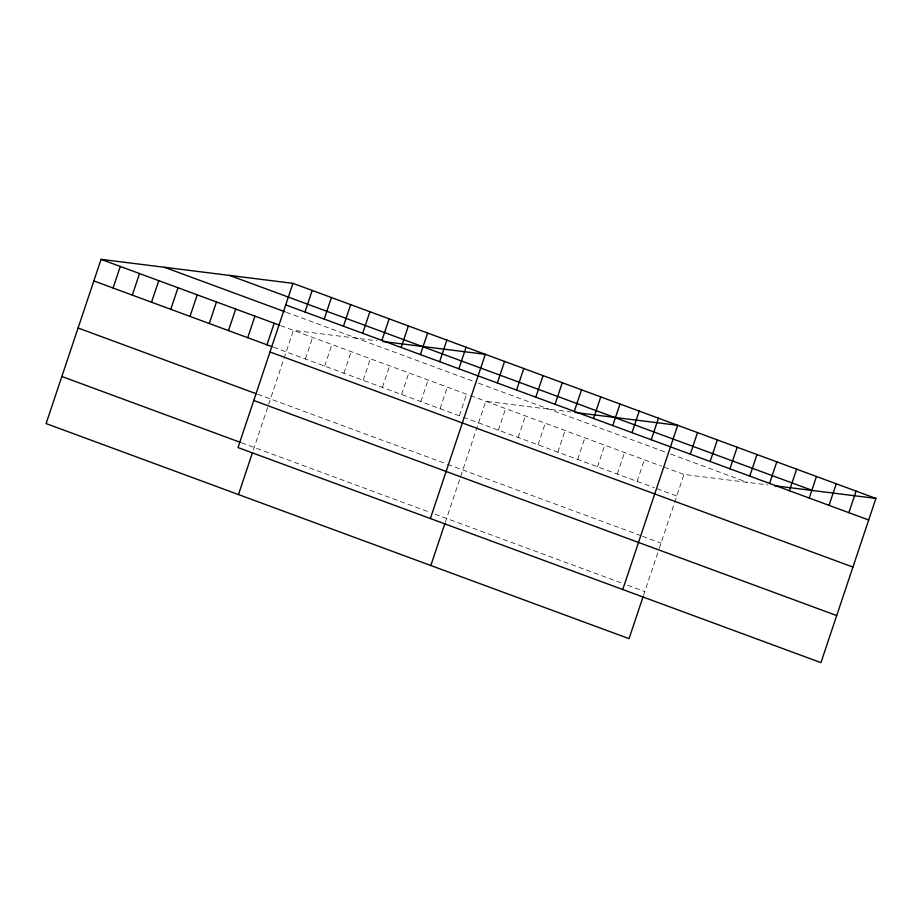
<?xml version="1.0" encoding="UTF-8"?>
<svg xmlns="http://www.w3.org/2000/svg" width="922" height="922" viewBox="0 0 922 922"><rect width="100%" height="100%" fill="white"/><g stroke="black" fill="none" stroke-linecap="round" stroke-linejoin="round"><path stroke-width="0.69" stroke-dasharray="4.61 3.46" d="M253.343 450.097L268.198 405.715M268.648 404.366L283.573 359.753M284.011 358.439L293.415 330.341L377.144 340.794M305.436 359.004L312.65 337.429M324.671 366.103L331.897 344.528M343.918 373.203L351.132 351.628M363.153 380.29L370.367 358.727M382.388 387.39L389.603 365.827M401.623 394.489L408.838 372.926M420.858 401.589L428.073 380.025M440.094 408.688L447.32 387.113M459.34 415.787L466.555 394.213M445.28 522.382L485.79 401.312L570.868 411.95M498.387 430.194L505.613 408.63M518.21 437.512L525.425 415.937M538.033 444.819L545.248 423.256M557.856 452.137L565.071 430.562M577.668 459.444L584.894 437.881M597.491 466.763L604.705 445.188M617.314 474.069L624.528 452.506M637.137 481.388L644.351 459.813M643.475 595.508L658.769 549.823M659.218 548.475L674.143 503.85M674.581 502.548L683.986 474.438L767.715 484.903M286.212 312.224L472.168 380.832M478.587 383.206L668.035 453.105M670.686 454.073L747.316 482.356M280.588 325.604L469.114 395.158M470.404 395.63L661.523 466.152M664.174 467.131L683.986 474.438M273.373 347.168L461.899 416.732M463.178 417.205L654.309 487.726M656.948 488.695L676.771 496.013M257.63 394.247L446.144 463.801M447.435 464.273L641.205 535.774M642.519 536.258L661.016 543.081M241.403 442.744L429.917 512.309M435.046 514.199L622.327 583.303M627.617 585.251L644.789 591.59"/><path stroke-width="1.38" d="M292.954 283.342L238.014 447.562L820.949 662.641L875.9 498.422L292.954 283.342L101.051 259.359L46.1 423.578L629.046 638.658L643.037 596.822M113.072 288.021L120.286 266.458M132.307 295.121L139.522 273.557M151.542 302.22L158.757 280.657M170.777 309.319L177.992 287.745M190.013 316.419L197.227 294.844M209.248 323.518L216.474 301.943M228.495 330.606L235.709 309.043M247.73 337.706L254.945 316.142M266.965 344.805L274.18 323.242M238.475 494.561L252.467 452.714M304.975 312.005L312.201 290.43M324.221 319.104L331.436 297.529M343.457 326.204L350.671 304.629M362.692 333.291L369.906 311.728M381.927 340.391L389.142 318.828M401.162 347.49L408.377 325.927M420.397 354.59L427.624 333.026M439.644 361.689L446.859 340.114M458.879 368.788L466.094 347.214M430.378 518.533L485.329 354.313L382.572 341.474M430.839 565.532L444.842 523.684M497.35 382.976L504.565 361.412M516.585 390.075L523.8 368.512M535.82 397.175L543.035 375.611M555.056 404.274L562.282 382.711M574.302 411.373L581.517 389.799M593.538 418.473L600.752 396.898M612.773 425.572L619.987 403.997M632.008 432.66L639.223 411.097M651.243 439.759L658.458 418.196M622.753 589.515L677.705 425.296L574.948 412.457M690.301 454.177L697.516 432.602M710.124 461.484L717.339 439.921M729.947 468.802L737.162 447.228M749.759 476.109L756.985 454.546M769.582 483.428L776.797 461.853M789.405 490.735L796.62 469.171M809.228 498.053L816.443 476.478M829.039 505.36L836.266 483.796M848.862 512.678L856.077 491.103M774.503 485.756L875.9 498.422M229.624 275.424L812.57 490.504M285.739 304.905L868.685 519.985M164.381 267.276L284.933 311.751M101.051 259.359L279.308 325.132M93.837 280.922L272.094 346.695M269.996 351.985L852.931 567.065M78.082 328.002L256.339 393.775M253.757 400.482L836.703 615.562M61.855 376.499L240.112 442.272"/></g></svg>
